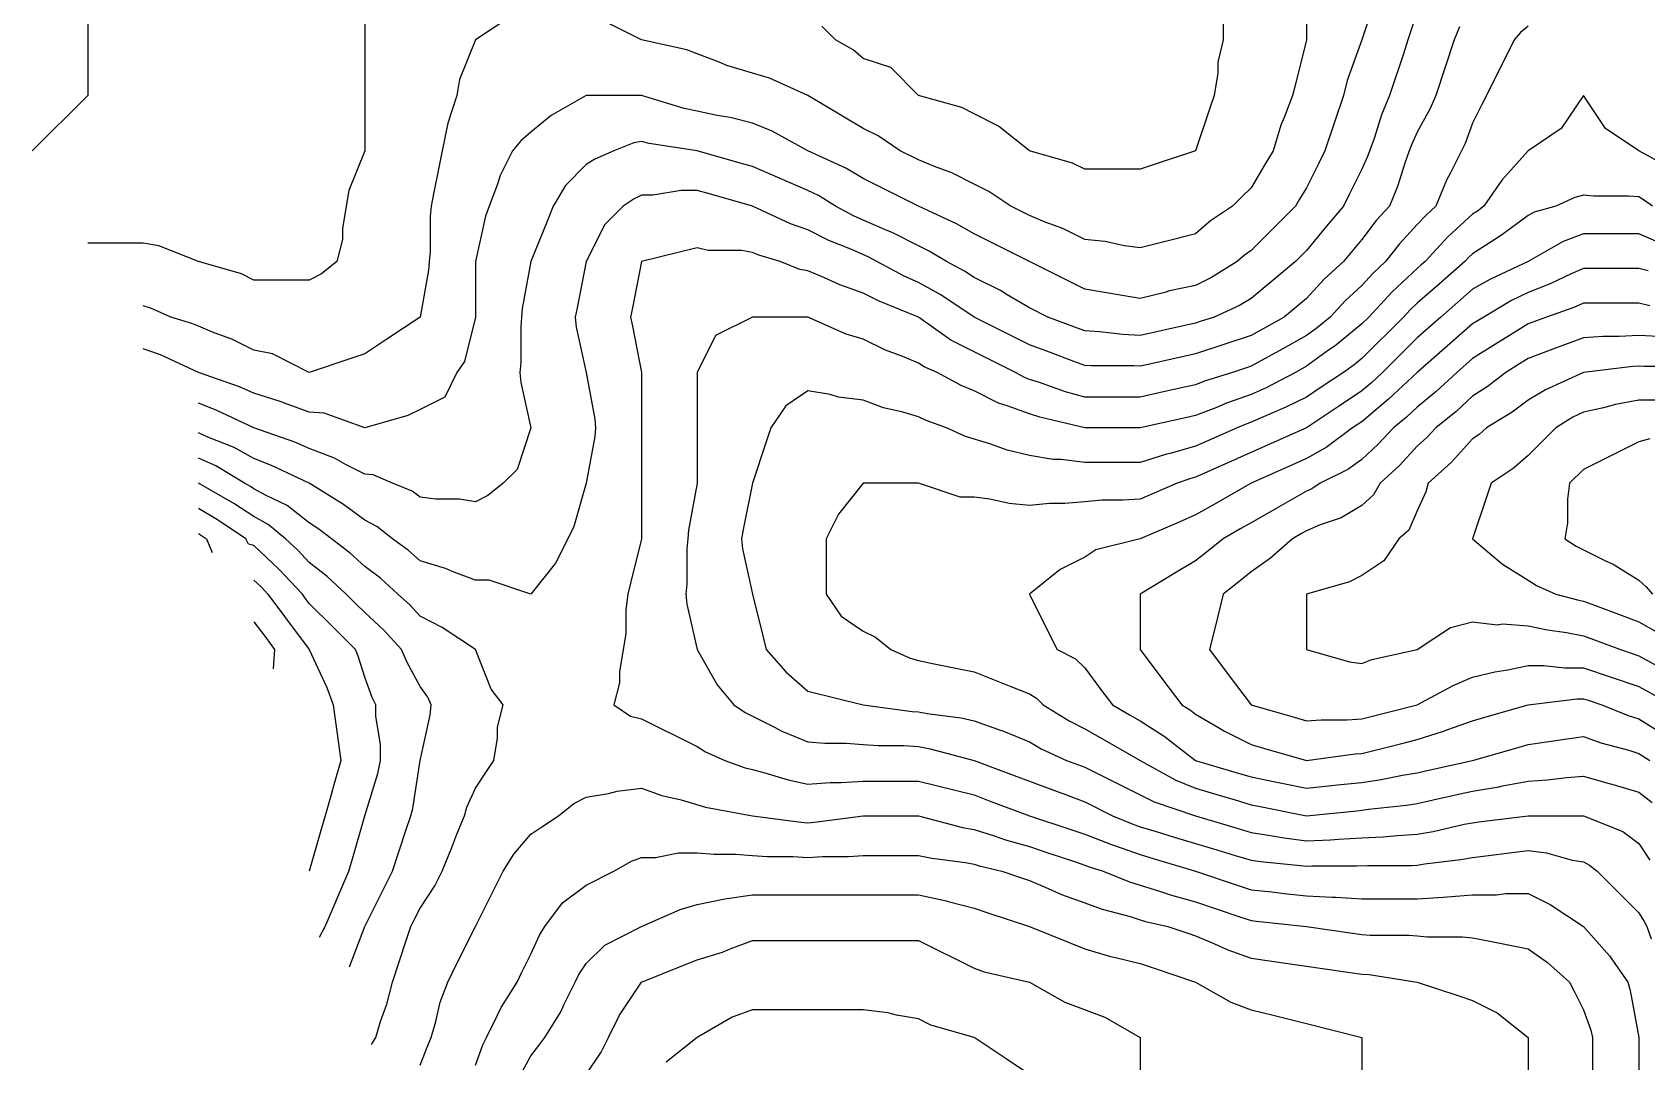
# Model space of a CAD drawing. Header units: inches. Extents: x 794995 to 811195, y 2485918 to 2508058.
# Drawn here: x 800755 to 801629, y 2501385 to 2501942 of the extents above; entities that cross this region are included whole.
import ezdxf

# ---------------------------------------------------------------- set-up
doc = ezdxf.new("R2010")
doc.units = ezdxf.units.IN
doc.header["$MEASUREMENT"] = 0
doc.layers.add('contour', color=7, linetype='Continuous')

msp = doc.modelspace()

# ---------------------------------------------------------------- linework, layer by layer
at = {"layer": 'contour'}
for points in [[(801445.16, 2501998.36), (801445.16, 2501938.36), (801439.16, 2501914.36), (801437.66, 2501908.36), (801433.16, 2501896.36), (801431.31, 2501892.21), (801427.16, 2501878.36), (801422.66, 2501870.86), (801415.16, 2501858.36), (801410.16, 2501853.36), (801405.16, 2501848.36), (801393.16, 2501840.36), (801385.16, 2501833.36), (801373.16, 2501830.36), (801365.16, 2501828.36), (801355.16, 2501825.86), (801346.59, 2501826.93), (801336.07, 2501829.27), (801325.16, 2501830.36), (801313.16, 2501836.36), (801303.73, 2501839.79), (801295.16, 2501843.36), (801285.16, 2501848.36), (801273.16, 2501856.36), (801265.16, 2501860.36), (801253.16, 2501866.36), (801243.73, 2501869.79), (801235.16, 2501873.36), (801225.16, 2501878.36), (801213.16, 2501886.36), (801205.16, 2501890.36), (801193.91, 2501897.11), (801175.16, 2501908.36), (801154.39, 2501917.59), (801145.16, 2501920.36), (801131.31, 2501924.52), (801127.16, 2501926.36), (801115.16, 2501930.86), (801109.7, 2501932.91), (801085.16, 2501938.36), (801055.16, 2501953.36)], [(800785.16, 2501968.36), (800785.16, 2501908.36), (800755.16, 2501878.36)], [(800935.16, 2501968.36), (800935.16, 2501878.36), (800926.59, 2501856.93), (800925.16, 2501848.36), (800923.16, 2501836.36), (800923.16, 2501830.36), (800920.16, 2501818.36), (800911.83, 2501811.69), (800905.16, 2501808.36), (800875.16, 2501808.36), (800868.49, 2501811.69), (800845.16, 2501818.36), (800823.73, 2501826.93), (800815.16, 2501828.36), (800785.16, 2501828.36)], [(801482.66, 2501960.86), (801475.16, 2501938.36), (801467.16, 2501916.36), (801465.16, 2501908.36), (801455.16, 2501878.36), (801451.83, 2501871.69), (801445.16, 2501858.36), (801441.41, 2501852.11), (801439.16, 2501848.36), (801427.16, 2501836.36), (801415.16, 2501824.36), (801411.63, 2501821.89), (801407.66, 2501818.36), (801393.73, 2501809.79), (801385.16, 2501805.5), (801371.04, 2501802.48), (801368.49, 2501801.69), (801355.16, 2501798.36), (801343.16, 2501800.36), (801338.02, 2501801.22), (801325.16, 2501803.36), (801265.16, 2501833.36), (801255.69, 2501838.89), (801235.16, 2501848.36), (801205.16, 2501863.36), (801195.69, 2501868.89), (801175.16, 2501878.36), (801155.75, 2501888.95), (801145.16, 2501893.36), (801133.16, 2501896.36), (801126.07, 2501897.45), (801115.16, 2501899.79), (801108.1, 2501901.3), (801085.16, 2501908.36), (801055.16, 2501908.36), (801036.07, 2501897.45), (801025.16, 2501888.36), (801019.7, 2501883.82), (801015.16, 2501878.36), (801008.49, 2501865.03), (801007.16, 2501860.36), (801002.66, 2501848.36), (801000.61, 2501842.91), (800995.16, 2501818.36), (800995.16, 2501788.36), (800989.16, 2501764.36), (800985.16, 2501758.36), (800978.49, 2501745.03), (800965.16, 2501738.36), (800958.49, 2501735.03), (800935.16, 2501728.36), (800913.16, 2501736.36), (800905.16, 2501736.93), (800891.83, 2501741.69), (800889.44, 2501742.65), (800875.16, 2501747.11), (800867.33, 2501750.54), (800845.16, 2501758.36), (800824.63, 2501767.84), (800815.16, 2501771.22)], [(801400.16, 2501968.36), (801400.16, 2501938.36), (801397.16, 2501926.36), (801397.16, 2501920.36), (801395.16, 2501908.36), (801392.66, 2501900.86), (801385.16, 2501878.36), (801362.66, 2501870.86), (801355.16, 2501868.36), (801325.16, 2501868.36), (801318.49, 2501871.69), (801295.16, 2501878.36), (801278.49, 2501891.69), (801265.16, 2501898.36), (801258.49, 2501901.69), (801235.16, 2501908.36), (801220.16, 2501923.36), (801205.16, 2501928.36), (801199.7, 2501932.91), (801190.16, 2501938.36), (801182.66, 2501945.86)], [(801505.16, 2501953.36), (801501.41, 2501942.11), (801500.16, 2501938.36), (801497.66, 2501930.86), (801490.16, 2501908.36), (801485.75, 2501897.77), (801481.83, 2501885.03), (801478.32, 2501875.2), (801475.16, 2501868.36), (801468.49, 2501855.03), (801465.16, 2501848.36), (801456.07, 2501837.45), (801445.16, 2501824.36), (801442.16, 2501821.36), (801439.16, 2501818.36), (801426.07, 2501807.45), (801415.16, 2501798.36), (801408.84, 2501794.68), (801395.16, 2501788.36), (801387.66, 2501785.86), (801385.16, 2501785.03), (801380.87, 2501784.08), (801355.16, 2501778.36), (801345.69, 2501778.89), (801333.16, 2501780.36), (801325.16, 2501780.86), (801319.7, 2501782.91), (801305.16, 2501788.36), (801295.16, 2501793.36), (801283.16, 2501800.36), (801279.44, 2501802.65), (801265.16, 2501809.79), (801259.94, 2501813.14), (801250.16, 2501818.36), (801240.87, 2501824.08), (801235.16, 2501826.93), (801220.87, 2501834.08), (801218.49, 2501835.03), (801205.16, 2501840.86), (801199.94, 2501843.14), (801190.16, 2501848.36), (801180.87, 2501854.08), (801175.16, 2501856.93), (801145.16, 2501869.79), (801138.49, 2501871.69), (801115.16, 2501878.36), (801089.16, 2501882.36), (801085.16, 2501883.36), (801080.87, 2501882.65), (801070.16, 2501878.36), (801059.77, 2501873.75), (801055.16, 2501870.86), (801043.91, 2501859.61), (801037.16, 2501848.36), (801033.73, 2501839.79), (801025.16, 2501818.36), (801020.54, 2501792.98), (801020.16, 2501788.36), (801019.7, 2501782.91), (801019.7, 2501763.82), (801019.16, 2501758.36), (801019.7, 2501752.91), (801025.16, 2501728.36), (801017.66, 2501705.86), (801010.16, 2501698.36), (801001.83, 2501691.69), (800995.16, 2501688.36), (800986.59, 2501689.79), (800973.73, 2501689.79), (800965.16, 2501690.86), (800960.87, 2501694.08), (800950.16, 2501698.36), (800939.77, 2501702.98), (800935.16, 2501703.36), (800925.16, 2501708.36), (800918.8, 2501712), (800905.16, 2501717.11), (800897.33, 2501720.54), (800875.16, 2501728.36), (800854.76, 2501737.96), (800845.16, 2501741.69)], [(801013.16, 2501950.36), (800995.16, 2501938.36), (800986.59, 2501916.93), (800985.16, 2501908.36), (800980.16, 2501893.36), (800977.16, 2501878.36), (800975.16, 2501868.36), (800972.66, 2501855.86), (800971.16, 2501848.36), (800970.61, 2501842.91), (800970.61, 2501823.82), (800970.16, 2501818.36), (800969.77, 2501813.75), (800965.16, 2501788.36), (800947.16, 2501776.36), (800935.16, 2501768.36), (800927.66, 2501765.86), (800905.16, 2501758.36), (800885.16, 2501768.36), (800875.16, 2501770.36), (800863.16, 2501776.36), (800853.73, 2501779.79), (800845.16, 2501783.36), (800841.63, 2501784.83), (800830.16, 2501788.36), (800819.77, 2501792.98), (800815.16, 2501794.36)], [(801528.1, 2501945.42), (801525.16, 2501938.36), (801515.16, 2501908.36), (801512.22, 2501901.3), (801505.16, 2501888.36), (801502, 2501881.52), (801500.87, 2501878.36), (801498.49, 2501871.69), (801494.57, 2501858.95), (801490.16, 2501848.36), (801482.98, 2501840.54), (801475.16, 2501830.36), (801469.7, 2501823.82), (801465.16, 2501818.36), (801454.76, 2501808.76), (801445.16, 2501798.36), (801439.7, 2501793.82), (801433.16, 2501788.36), (801415.16, 2501778.36), (801385.16, 2501768.36), (801359.44, 2501762.65), (801355.16, 2501761.69), (801351.63, 2501761.89), (801328.69, 2501761.89), (801325.16, 2501762.11), (801319.16, 2501764.36), (801306.07, 2501769.27), (801295.16, 2501773.36), (801265.16, 2501788.36), (801247.16, 2501800.36), (801235.16, 2501807.11), (801227.33, 2501810.54), (801207.77, 2501820.97), (801198.49, 2501825.03), (801186.59, 2501829.79), (801175.16, 2501835.5), (801165.69, 2501838.89), (801145.16, 2501848.36), (801121.83, 2501855.03), (801115.16, 2501856.93), (801106.59, 2501856.93), (801091.16, 2501854.36), (801085.16, 2501854.36), (801081.16, 2501852.36), (801075.16, 2501848.36), (801065.16, 2501838.36), (801055.16, 2501818.36), (801050.16, 2501793.36), (801049.16, 2501788.36), (801049.7, 2501782.91), (801055.16, 2501758.36), (801059.77, 2501732.98), (801060.16, 2501728.36), (801059.77, 2501723.75), (801055.16, 2501698.36), (801048.49, 2501675.03), (801045.16, 2501668.36), (801038.49, 2501655.03), (801025.16, 2501638.36), (801002.66, 2501645.86), (800995.16, 2501645.86), (800983.16, 2501650.36), (800979.01, 2501652.21), (800965.16, 2501656.36), (800958.84, 2501662.05), (800950.16, 2501668.36), (800941.83, 2501675.03), (800935.16, 2501678.36), (800923.73, 2501686.93), (800905.16, 2501698.36), (800884.76, 2501707.96), (800875.16, 2501711.69), (800864.44, 2501717.65), (800850.16, 2501723.36), (800845.16, 2501725.63)], [(801565.16, 2501945.86), (801561.16, 2501942.36), (801557.66, 2501938.36), (801542.66, 2501908.36), (801540.16, 2501903.36), (801535.16, 2501893.36), (801531.16, 2501882.36), (801529.16, 2501878.36), (801523.16, 2501866.36), (801521.04, 2501862.48), (801515.16, 2501848.36), (801509.96, 2501843.56), (801505.16, 2501838.36), (801495.56, 2501827.96), (801488.02, 2501818.36), (801481.37, 2501812.15), (801475.16, 2501805.5), (801466.27, 2501797.25), (801458.02, 2501788.36), (801450.97, 2501782.56), (801445.16, 2501778.36), (801432.3, 2501771.22), (801415.16, 2501761.69), (801412.66, 2501760.86), (801405.16, 2501758.36), (801389.96, 2501753.56), (801385.16, 2501751.69), (801376.59, 2501749.79), (801366.07, 2501747.45), (801355.16, 2501745.03), (801325.16, 2501745.03), (801314.72, 2501747.93), (801300.61, 2501752.91), (801295.16, 2501754.61), (801292.43, 2501755.63), (801287.66, 2501758.36), (801252.66, 2501775.86), (801235.16, 2501788.36), (801213.73, 2501796.93), (801205.16, 2501801.22), (801192.53, 2501805.73), (801183.73, 2501809.79), (801175.16, 2501813.36), (801170.87, 2501814.08), (801160.16, 2501818.36), (801148.69, 2501821.89), (801145.16, 2501823.36), (801139.16, 2501824.36), (801121.16, 2501824.36), (801115.16, 2501825.86), (801085.16, 2501818.36), (801080.16, 2501793.36), (801079.16, 2501788.36), (801080.16, 2501783.36), (801085.16, 2501758.36), (801085.16, 2501668.36), (801079.16, 2501644.36), (801077.66, 2501638.36), (801076.59, 2501629.79), (801076.59, 2501616.93), (801075.16, 2501608.36), (801073.16, 2501596.36), (801073.16, 2501590.36), (801070.16, 2501578.36), (801079.16, 2501572.36), (801085.16, 2501570.86), (801115.16, 2501555.86), (801119.77, 2501552.98), (801130.16, 2501548.36), (801141.16, 2501544.36), (801145.16, 2501543.36), (801151.83, 2501541.69), (801164.57, 2501537.77), (801175.16, 2501535.5), (801187.16, 2501536.36), (801193.16, 2501536.36), (801205.16, 2501537.11), (801235.16, 2501537.11), (801265.16, 2501529.61), (801273.34, 2501526.54), (801295.16, 2501518.36), (801317.66, 2501510.86), (801325.16, 2501508.36), (801339.56, 2501502.76), (801341.31, 2501502.21), (801355.16, 2501497.36), (801362.08, 2501495.28), (801385.16, 2501488.36), (801407.66, 2501480.86), (801415.16, 2501478.36), (801426.41, 2501477.11), (801433.16, 2501476.36), (801445.16, 2501475.03), (801459.28, 2501474.24), (801461.04, 2501474.24), (801475.16, 2501473.36), (801505.16, 2501473.36), (801519.28, 2501474.24), (801521.31, 2501474.52), (801535.16, 2501475.5), (801548.02, 2501475.5), (801553.16, 2501476.36), (801565.16, 2501476.36), (801577.16, 2501470.36), (801595.16, 2501458.36), (801609.28, 2501442.48), (801619.16, 2501428.36), (801620.54, 2501423.75), (801625.16, 2501398.36), (801625.16, 2501368.36)], [(801644.57, 2501867.77), (801625.16, 2501878.36), (801607.16, 2501890.36), (801595.16, 2501908.36), (801583.16, 2501890.36), (801565.16, 2501878.36), (801551.04, 2501862.48), (801541.16, 2501848.36), (801537.77, 2501845.75), (801535.16, 2501844.08), (801521.83, 2501831.69), (801509.44, 2501818.36), (801507.16, 2501816.36), (801505.16, 2501814.61), (801491.61, 2501801.91), (801478.91, 2501788.36), (801475.16, 2501784.61), (801460.68, 2501772.84), (801457.16, 2501770.36), (801445.16, 2501761.69), (801439.16, 2501758.36), (801423.43, 2501750.09), (801415.16, 2501746.36), (801401.83, 2501741.69), (801396.07, 2501739.27), (801385.16, 2501735.03), (801379.7, 2501733.82), (801355.16, 2501728.36), (801325.16, 2501728.36), (801300.87, 2501734.08), (801295.16, 2501735.86), (801283.16, 2501740.36), (801278.49, 2501741.69), (801265.16, 2501748.36), (801258.1, 2501751.3), (801245.16, 2501758.36), (801238.16, 2501761.36), (801235.16, 2501763.36), (801226.59, 2501766.93), (801217.16, 2501770.36), (801205.16, 2501776.36), (801195.93, 2501779.13), (801175.16, 2501788.36), (801145.16, 2501788.36), (801125.16, 2501778.36), (801115.16, 2501758.36), (801115.16, 2501698.36), (801110.54, 2501672.98), (801110.16, 2501668.36), (801109.7, 2501662.91), (801109.7, 2501643.82), (801109.16, 2501638.36), (801109.7, 2501632.91), (801115.16, 2501608.36), (801126.07, 2501589.27), (801135.16, 2501578.36), (801141.16, 2501574.36), (801157.16, 2501566.36), (801161.04, 2501564.24), (801175.16, 2501558.36), (801184.39, 2501557.59), (801195.93, 2501557.59), (801205.16, 2501556.93), (801213.16, 2501556.36), (801227.16, 2501556.36), (801235.16, 2501555.86), (801241.48, 2501554.68), (801265.16, 2501548.36), (801286.98, 2501540.18), (801295.16, 2501537.11), (801308.8, 2501532), (801313.16, 2501530.36), (801325.16, 2501525.86), (801340.16, 2501518.36), (801350.71, 2501513.92), (801355.16, 2501512.36), (801363.73, 2501509.79), (801373.62, 2501506.82), (801396.7, 2501499.9), (801406.59, 2501496.93), (801415.16, 2501494.36), (801420.38, 2501493.58), (801442, 2501491.52), (801445.16, 2501491.09), (801448.02, 2501491.22), (801472.3, 2501491.22), (801478.32, 2501491.52), (801502, 2501491.52), (801505.16, 2501491.69), (801509.16, 2501492.36), (801528.84, 2501494.68), (801535.16, 2501495.86), (801543.73, 2501496.93), (801555.16, 2501498.36), (801565.16, 2501499.61), (801575.16, 2501498.36), (801589.16, 2501494.36), (801595.16, 2501493.36), (801598.49, 2501491.69), (801602.66, 2501488.36), (801625.16, 2501465.86), (801628.02, 2501461.22), (801629.44, 2501458.36), (801631.83, 2501451.69)], [(801632.66, 2501848.36), (801628.32, 2501851.52), (801625.16, 2501853.36), (801619.7, 2501853.82), (801600.61, 2501853.82), (801595.16, 2501854.36), (801590.54, 2501852.98), (801580.16, 2501848.36), (801568.49, 2501845.03), (801565.16, 2501843.36), (801550.87, 2501832.65), (801547.16, 2501830.36), (801535.16, 2501822.65), (801532.94, 2501820.58), (801530.87, 2501818.36), (801517.16, 2501806.36), (801505.16, 2501795.86), (801501.29, 2501792.23), (801497.66, 2501788.36), (801475.16, 2501765.86), (801471.02, 2501762.5), (801465.16, 2501758.36), (801453.16, 2501750.36), (801445.16, 2501745.03), (801434.05, 2501739.47), (801420.61, 2501733.82), (801415.16, 2501731.36), (801412.94, 2501730.58), (801407.66, 2501728.36), (801392.08, 2501721.44), (801385.16, 2501718.36), (801371.31, 2501714.52), (801369.44, 2501714.08), (801355.16, 2501709.61), (801325.16, 2501709.61), (801312.3, 2501711.22), (801308.02, 2501711.22), (801295.16, 2501713.36), (801283.16, 2501716.36), (801273.73, 2501719.79), (801260.54, 2501723.75), (801250.16, 2501728.36), (801239.16, 2501732.36), (801235.16, 2501734.36), (801226.59, 2501736.93), (801216.07, 2501739.27), (801205.16, 2501743.36), (801191.83, 2501745.03), (801187.16, 2501746.36), (801175.16, 2501748.36), (801163.16, 2501740.36), (801155.16, 2501728.36), (801152.66, 2501720.86), (801145.16, 2501698.36), (801140.16, 2501673.36), (801139.16, 2501668.36), (801139.7, 2501662.91), (801145.16, 2501638.36), (801151.16, 2501614.36), (801152.66, 2501608.36), (801163.16, 2501596.36), (801175.16, 2501585.86), (801205.16, 2501578.36), (801231.63, 2501574.83), (801235.16, 2501574.61), (801239.77, 2501573.75), (801258.1, 2501571.3), (801265.16, 2501569.79), (801278.49, 2501565.03), (801281.04, 2501564.24), (801295.16, 2501558.36), (801301.48, 2501554.68), (801315.16, 2501548.36), (801325.16, 2501544.61), (801362.66, 2501525.86), (801385.16, 2501518.36), (801408.24, 2501511.44), (801415.16, 2501509.36), (801425.75, 2501507.77), (801433.16, 2501506.36), (801445.16, 2501504.72), (801458.2, 2501505.32), (801462.53, 2501505.73), (801475.16, 2501506.36), (801486.59, 2501506.93), (801494.57, 2501507.77), (801505.16, 2501508.36), (801513.73, 2501509.79), (801530.54, 2501513.75), (801535.16, 2501514.61), (801538.49, 2501515.03), (801565.16, 2501518.36), (801595.16, 2501518.36), (801616.59, 2501509.79), (801625.16, 2501503.36), (801631.16, 2501494.36)], [(801635.59, 2501828.8), (801625.16, 2501833.36), (801595.16, 2501833.36), (801584.25, 2501829.27), (801565.16, 2501818.36), (801544.76, 2501808.76), (801535.16, 2501803.36), (801527.16, 2501796.36), (801518.02, 2501788.36), (801511.16, 2501782.36), (801505.16, 2501777.11), (801486.41, 2501758.36), (801480.61, 2501752.91), (801475.16, 2501748.36), (801463.16, 2501740.36), (801445.16, 2501728.36), (801424.39, 2501719.13), (801391.16, 2501704.36), (801385.16, 2501701.69), (801382.55, 2501700.97), (801375.16, 2501698.36), (801355.16, 2501689.79), (801345.93, 2501689.13), (801334.39, 2501689.13), (801325.16, 2501688.36), (801314.25, 2501687.45), (801306.07, 2501687.45), (801295.16, 2501686.36), (801284.25, 2501687.45), (801273.73, 2501689.79), (801265.16, 2501690.86), (801257.66, 2501690.86), (801235.16, 2501698.36), (801205.16, 2501698.36), (801191.83, 2501681.69), (801185.16, 2501668.36), (801185.16, 2501638.36), (801193.16, 2501626.36), (801205.16, 2501618.36), (801211.83, 2501615.03), (801220.16, 2501608.36), (801230.54, 2501603.75), (801235.16, 2501602.36), (801242.66, 2501600.86), (801265.16, 2501596.36), (801285.16, 2501588.36), (801295.16, 2501584.36), (801298.91, 2501582.11), (801302.66, 2501578.36), (801316.59, 2501569.79), (801325.16, 2501565.5), (801336.07, 2501559.27), (801355.16, 2501548.36), (801374.44, 2501537.65), (801385.16, 2501533.36), (801396.7, 2501529.9), (801406.59, 2501526.93), (801415.16, 2501524.36), (801420.16, 2501523.36), (801445.16, 2501518.36), (801472.43, 2501521.09), (801475.16, 2501521.36), (801478.69, 2501521.89), (801499.44, 2501524.08), (801505.16, 2501525.03), (801513.73, 2501526.93), (801524.25, 2501529.27), (801535.16, 2501531.69), (801549.44, 2501534.08), (801551.31, 2501534.52), (801565.16, 2501537.11), (801575.75, 2501537.77), (801585.93, 2501539.13), (801595.16, 2501539.79), (801607.16, 2501536.36), (801611.83, 2501535.03), (801625.16, 2501531.22), (801632.36, 2501525.56)], [(801630.16, 2501813.36), (801625.16, 2501814.61), (801595.16, 2501814.61), (801588.49, 2501811.69), (801577.16, 2501806.36), (801565.16, 2501801.69), (801556.27, 2501797.25), (801541.16, 2501788.36), (801535.16, 2501784.61), (801505.16, 2501758.36), (801489.7, 2501743.82), (801475.16, 2501731.69), (801473.16, 2501730.36), (801470.16, 2501728.36), (801455.87, 2501717.65), (801445.16, 2501711.69), (801435.93, 2501707.59), (801415.16, 2501698.36), (801396.07, 2501687.45), (801385.16, 2501681.22), (801376.16, 2501677.36), (801355.16, 2501668.36), (801331.16, 2501662.36), (801325.16, 2501658.36), (801311.83, 2501651.69), (801295.16, 2501638.36), (801305.16, 2501618.36), (801310.16, 2501608.36), (801320.16, 2501603.36), (801325.16, 2501598.36), (801333.73, 2501586.93), (801340.16, 2501578.36), (801349.7, 2501572.91), (801355.16, 2501569.79), (801368.2, 2501561.4), (801385.16, 2501548.36), (801408.24, 2501541.44), (801415.16, 2501539.36), (801426.41, 2501537.11), (801432.66, 2501535.86), (801445.16, 2501533.36), (801458.8, 2501534.72), (801461.83, 2501535.03), (801475.16, 2501536.36), (801485.59, 2501537.93), (801497.16, 2501540.36), (801505.16, 2501541.69), (801510.61, 2501542.91), (801535.16, 2501548.36), (801558.49, 2501555.03), (801565.16, 2501556.93), (801575.16, 2501558.36), (801583.91, 2501559.61), (801595.16, 2501561.22), (801604.63, 2501557.84), (801619.7, 2501553.82), (801625.16, 2501552.11), (801631.16, 2501548.36)], [(801631.16, 2501794.36), (801625.16, 2501795.86), (801595.16, 2501795.86), (801589.94, 2501793.58), (801575.16, 2501788.36), (801565.16, 2501784.61), (801555.16, 2501778.36), (801549.01, 2501774.52), (801535.16, 2501765.86), (801526.59, 2501758.36), (801515.5, 2501748.02), (801505.16, 2501739.61), (801499.35, 2501734.17), (801492.3, 2501728.36), (801484.05, 2501719.47), (801475.16, 2501711.22), (801467.66, 2501705.86), (801452.66, 2501698.36), (801448.16, 2501695.36), (801445.16, 2501694.08), (801435.16, 2501688.36), (801428.8, 2501684.72), (801415.16, 2501676.93), (801409.7, 2501673.82), (801400.16, 2501668.36), (801391.83, 2501661.69), (801385.16, 2501656.36), (801373.91, 2501649.61), (801355.16, 2501638.36), (801355.16, 2501608.36), (801368.02, 2501591.22), (801377.66, 2501578.36), (801382.3, 2501575.5), (801385.16, 2501573.36), (801397.16, 2501566.36), (801400.87, 2501564.08), (801415.16, 2501556.93), (801421.83, 2501555.03), (801445.16, 2501548.36), (801471.63, 2501551.89), (801475.16, 2501552.11), (801480.16, 2501553.36), (801496.16, 2501557.36), (801505.16, 2501559.61), (801519.44, 2501564.08), (801521.83, 2501565.03), (801535.16, 2501569.79), (801541.83, 2501571.69), (801565.16, 2501578.36), (801591.83, 2501581.69), (801595.16, 2501581.69), (801597.66, 2501580.86), (801605.16, 2501578.36), (801619.44, 2501572.65), (801625.16, 2501570.86), (801639.01, 2501562.21)], [(801635.75, 2501777.77), (801625.16, 2501778.36), (801614.57, 2501777.77), (801605.75, 2501777.77), (801595.16, 2501777.11), (801581.52, 2501772), (801577.16, 2501770.36), (801565.16, 2501765.86), (801560.54, 2501762.98), (801553.16, 2501758.36), (801542.98, 2501750.54), (801535.16, 2501745.5), (801526.27, 2501737.25), (801515.16, 2501728.36), (801510.38, 2501723.14), (801505.16, 2501718.36), (801495.56, 2501707.96), (801485.16, 2501698.36), (801481.48, 2501692.05), (801475.16, 2501686.36), (801463.91, 2501679.61), (801452.66, 2501675.86), (801445.16, 2501672.65), (801442.43, 2501671.09), (801437.66, 2501668.36), (801425.75, 2501657.77), (801415.16, 2501650.36), (801408.49, 2501645.03), (801400.16, 2501638.36), (801397.16, 2501626.36), (801395.16, 2501618.36), (801392.66, 2501608.36), (801402.3, 2501595.5), (801415.16, 2501578.36), (801438.49, 2501571.69), (801445.16, 2501569.79), (801453.16, 2501570.36), (801467.16, 2501570.36), (801475.16, 2501570.86), (801505.16, 2501578.36), (801524.57, 2501588.95), (801535.16, 2501593.36), (801547.16, 2501596.36), (801554.25, 2501597.45), (801565.16, 2501599.79), (801573.73, 2501599.79), (801585.16, 2501598.36), (801595.16, 2501598.36), (801625.16, 2501588.36), (801643.16, 2501578.36)], [(801652, 2501761.52), (801628.32, 2501761.52), (801625.16, 2501761.69), (801622, 2501761.52), (801595.16, 2501758.36), (801574.63, 2501748.89), (801565.16, 2501743.36), (801556.59, 2501736.93), (801542.66, 2501728.36), (801538.69, 2501724.83), (801535.16, 2501722.36), (801523.73, 2501709.79), (801511.16, 2501698.36), (801509.77, 2501693.75), (801505.16, 2501683.36), (801500.54, 2501672.98), (801495.16, 2501668.36), (801487.16, 2501656.36), (801475.16, 2501648.36), (801468.49, 2501645.03), (801445.16, 2501638.36), (801445.16, 2501608.36), (801468.49, 2501601.69), (801475.16, 2501600.86), (801480.61, 2501602.91), (801505.16, 2501608.36), (801523.16, 2501620.36), (801535.16, 2501623.36), (801548.49, 2501621.69), (801551.31, 2501622.21), (801565.16, 2501621.22), (801575.75, 2501618.95), (801585.93, 2501617.59), (801595.16, 2501615.86), (801600.61, 2501613.82), (801615.16, 2501608.36), (801622.66, 2501605.86), (801625.16, 2501605.03), (801642.3, 2501595.5)], [(801655.16, 2501743.36), (801625.16, 2501743.36), (801612.53, 2501740.99), (801606.07, 2501739.27), (801595.16, 2501736.93), (801589.44, 2501734.08), (801580.16, 2501728.36), (801565.16, 2501713.36), (801557.16, 2501706.36), (801545.16, 2501698.36), (801542.66, 2501690.86), (801535.16, 2501668.36), (801551.31, 2501654.52), (801565.16, 2501645.86), (801569.77, 2501642.98), (801580.16, 2501638.36), (801592, 2501635.2), (801595.16, 2501634.61), (801601.16, 2501632.36), (801614.25, 2501627.45), (801625.16, 2501623.36), (801634.76, 2501617.96)], [(801631.16, 2501722.36), (801625.16, 2501720.86), (801595.16, 2501705.86), (801587.66, 2501698.36), (801586.59, 2501689.79), (801586.59, 2501676.93), (801585.16, 2501668.36), (801591.16, 2501664.36), (801607.16, 2501656.36), (801611.31, 2501654.52), (801625.16, 2501645.86), (801629.16, 2501642.36), (801632.66, 2501638.36)], [(800938.91, 2501394.61), (800941.16, 2501398.36), (800943.73, 2501406.93), (800947.16, 2501416.36), (800950.16, 2501428.36), (800957.66, 2501450.86), (800960.16, 2501458.36), (800961.83, 2501461.69), (800965.16, 2501468.36), (800973.16, 2501480.36), (800977.16, 2501488.36), (800982.3, 2501501.22), (800985.16, 2501508.36), (800989.16, 2501518.36), (800990.54, 2501522.98), (800995.16, 2501533.36), (801001.16, 2501542.36), (801005.16, 2501548.36), (801007.16, 2501560.36), (801007.16, 2501566.36), (801010.16, 2501578.36), (801003.73, 2501586.93), (800995.16, 2501608.36), (800977.16, 2501620.36), (800965.16, 2501626.36), (800959.44, 2501632.65), (800953.16, 2501638.36), (800943.73, 2501646.93), (800935.16, 2501653.36), (800927.33, 2501660.54), (800917.16, 2501668.36), (800910.38, 2501673.58), (800905.16, 2501676.93), (800893.16, 2501686.36), (800881.83, 2501691.69), (800875.16, 2501695.36), (800873.34, 2501696.54), (800870.16, 2501698.36), (800854.53, 2501707.74), (800845.16, 2501712)], [(800926.98, 2501436.54), (800935.16, 2501458.36), (800945.16, 2501478.36), (800950.16, 2501488.36), (800957.66, 2501510.86), (800960.16, 2501518.36), (800961.16, 2501522.36), (800965.16, 2501548.36), (800970.61, 2501572.91), (800971.16, 2501578.36), (800969.44, 2501582.65), (800965.16, 2501588.36), (800958.1, 2501601.3), (800955.16, 2501608.36), (800945.59, 2501618.8), (800935.16, 2501628.36), (800930.16, 2501633.36), (800925.16, 2501638.36), (800914.76, 2501647.96), (800905.16, 2501655.5), (800898.95, 2501662.15), (800892.3, 2501668.36), (800882.9, 2501676.1), (800875.16, 2501680.36), (800864.25, 2501687.45), (800845.16, 2501698.36)], [(800910.78, 2501452.74), (800913.73, 2501458.36), (800926.59, 2501488.36), (800928.49, 2501495.03), (800935.16, 2501518.36), (800942.22, 2501541.3), (800943.73, 2501548.36), (800943.73, 2501556.93), (800941.16, 2501572.36), (800941.16, 2501578.36), (800939.16, 2501582.36), (800935.16, 2501593.36), (800931.63, 2501604.83), (800930.16, 2501608.36), (800917.66, 2501620.86), (800905.16, 2501633.36), (800903.02, 2501636.22), (800901.41, 2501638.36), (800888.71, 2501651.91), (800875.16, 2501664.61), (800872.16, 2501665.36), (800870.87, 2501668.36), (800855.44, 2501678.65), (800845.16, 2501684.72)], [(800845.16, 2501671.09), (800846.87, 2501670.08), (800849.44, 2501668.36), (800852.66, 2501660.86)], [(800875.16, 2501645.86), (800879.03, 2501642.23), (800882.66, 2501638.36), (800892.3, 2501625.5), (800905.16, 2501608.36), (800914.63, 2501587.84), (800918.02, 2501578.36), (800922.3, 2501548.36), (800918.49, 2501535.03), (800917.16, 2501530.36), (800913.73, 2501518.36), (800911.83, 2501511.69), (800905.16, 2501488.36)], [(800875.16, 2501623.36), (800881.59, 2501614.79), (800886.41, 2501608.36), (800885.54, 2501597.98)], [(800965.16, 2501383.36), (800969.44, 2501394.08), (800971.16, 2501398.36), (800973.73, 2501406.93), (800976.07, 2501417.45), (800980.16, 2501428.36), (800985.16, 2501438.36), (800995.16, 2501458.36), (801005.16, 2501478.36), (801010.16, 2501488.36), (801015.93, 2501497.59), (801025.16, 2501508.36), (801031.16, 2501512.36), (801040.16, 2501518.36), (801048.49, 2501525.03), (801055.16, 2501528.36), (801067.16, 2501530.36), (801071.83, 2501531.69), (801085.16, 2501533.36), (801096.07, 2501529.27), (801106.59, 2501526.93), (801119.77, 2501522.98), (801145.16, 2501518.36), (801171.63, 2501514.83), (801175.16, 2501514.61), (801178.69, 2501514.83), (801205.16, 2501518.36), (801235.16, 2501518.36), (801258.84, 2501512.05), (801265.16, 2501510.86), (801276.07, 2501507.45), (801282.12, 2501505.32), (801295.16, 2501501.69), (801305.16, 2501498.36), (801320.16, 2501493.36), (801325.16, 2501491.69), (801327.56, 2501490.76), (801335.16, 2501488.36), (801349.44, 2501482.65), (801366.07, 2501477.45), (801372.12, 2501475.32), (801385.16, 2501471.69), (801395.16, 2501468.36), (801410.16, 2501463.36), (801415.16, 2501461.69), (801418.16, 2501461.36), (801445.16, 2501458.36), (801471.41, 2501454.61), (801475.16, 2501454.08), (801479.77, 2501453.75), (801500.54, 2501453.75), (801505.16, 2501453.36), (801510.61, 2501452.91), (801529.7, 2501452.91), (801535.16, 2501452.36), (801542.66, 2501450.86), (801565.16, 2501446.36), (801575.75, 2501438.95), (801587.66, 2501428.36), (801590.16, 2501423.36), (801595.16, 2501413.36), (801599.16, 2501402.36), (801600.16, 2501398.36), (801600.16, 2501368.36)], [(800995.16, 2501383.36), (800999.16, 2501394.36), (801001.16, 2501398.36), (801007.16, 2501410.36), (801009.01, 2501414.52), (801017.66, 2501428.36), (801020.16, 2501433.36), (801025.16, 2501443.36), (801029.77, 2501453.75), (801032.66, 2501458.36), (801042.3, 2501471.22), (801055.16, 2501480.86), (801070.16, 2501488.36), (801079.7, 2501493.82), (801085.16, 2501495.86), (801092.66, 2501495.86), (801105.16, 2501498.36), (801115.16, 2501498.36), (801124.39, 2501497.59), (801135.93, 2501497.59), (801145.16, 2501496.93), (801153.16, 2501496.36), (801167.16, 2501496.36), (801175.16, 2501495.86), (801183.16, 2501496.36), (801197.16, 2501496.36), (801205.16, 2501496.93), (801235.16, 2501496.93), (801242.22, 2501495.42), (801260.54, 2501492.98), (801265.16, 2501492.11), (801268.02, 2501491.22), (801280.16, 2501488.36), (801291.41, 2501484.61), (801295.16, 2501483.36), (801303.73, 2501479.79), (801312.53, 2501475.73), (801325.16, 2501471.22), (801334.63, 2501467.84), (801349.7, 2501463.82), (801355.16, 2501462.11), (801358.02, 2501461.22), (801370.16, 2501458.36), (801381.41, 2501454.61), (801385.16, 2501453.36), (801393.73, 2501449.79), (801402.53, 2501445.73), (801415.16, 2501441.22), (801426.41, 2501439.61), (801435.16, 2501438.36), (801445.16, 2501436.93), (801452.66, 2501435.86), (801470.16, 2501433.36), (801475.16, 2501432.65), (801479.16, 2501432.36), (801505.16, 2501428.36), (801527.66, 2501420.86), (801535.16, 2501418.36), (801548.49, 2501411.69), (801565.16, 2501398.36), (801565.16, 2501368.36)], [(801018.1, 2501375.42), (801025.16, 2501388.36), (801029.44, 2501394.08), (801032.66, 2501398.36), (801041.31, 2501412.21), (801043.16, 2501416.36), (801049.16, 2501428.36), (801051.16, 2501432.36), (801055.16, 2501438.36), (801065.16, 2501448.36), (801085.16, 2501458.36), (801105.93, 2501467.59), (801115.16, 2501470.36), (801130.16, 2501473.36), (801145.16, 2501475.5), (801235.16, 2501475.5), (801249.28, 2501472.48), (801251.83, 2501471.69), (801265.16, 2501468.36), (801272.66, 2501465.86), (801295.16, 2501458.36), (801316.59, 2501449.79), (801325.16, 2501446.36), (801339.01, 2501442.21), (801341.83, 2501441.69), (801355.16, 2501438.36), (801362.66, 2501435.86), (801385.16, 2501428.36), (801404.25, 2501417.45), (801415.16, 2501413.36), (801427.16, 2501410.36), (801435.16, 2501408.36), (801445.16, 2501405.86), (801475.16, 2501398.36), (801475.16, 2501368.36)], [(801055.16, 2501378.36), (801063.16, 2501390.36), (801067.16, 2501398.36), (801073.16, 2501410.36), (801085.16, 2501428.36), (801106.59, 2501436.93), (801115.16, 2501440.36), (801129.01, 2501444.52), (801133.16, 2501446.36), (801145.16, 2501450.86), (801235.16, 2501450.86), (801265.16, 2501435.86), (801270.61, 2501433.82), (801295.16, 2501428.36), (801314.25, 2501417.45), (801336.07, 2501409.27), (801355.16, 2501398.36), (801355.16, 2501338.36)], [(801295.16, 2501378.36), (801283.16, 2501386.36), (801265.16, 2501398.36), (801241.83, 2501405.03), (801235.16, 2501408.36), (801223.16, 2501410.36), (801218.49, 2501411.69), (801205.16, 2501413.36), (801145.16, 2501413.36), (801134.25, 2501409.27), (801115.16, 2501398.36), (801098.49, 2501385.03)]]:
    msp.add_lwpolyline(points, dxfattribs=at)

doc.saveas('drawing.dxf')
